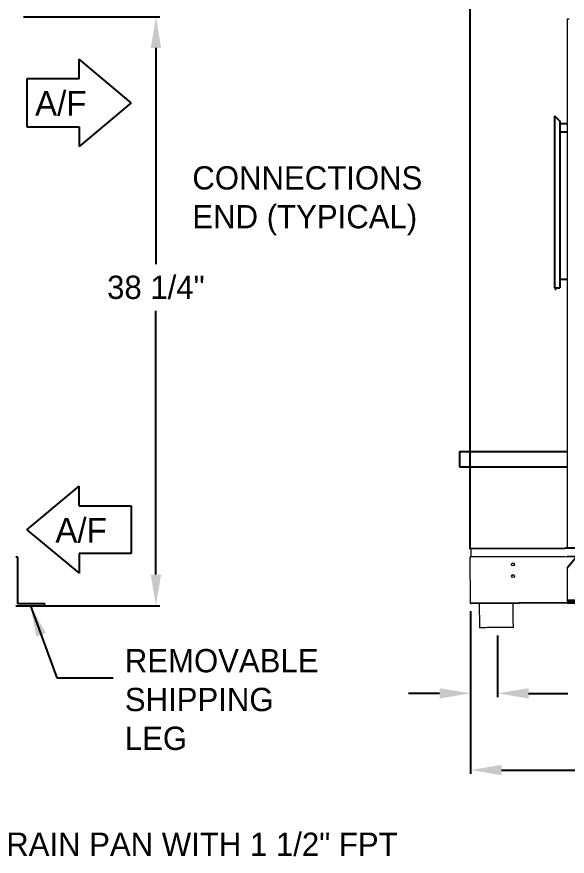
# Model space of a CAD drawing. Extents: x 6 to 271, y -23 to 146.
# Drawn here: x 60.8 to 96.2, y 30.7 to 84.8 of the extents above; entities that cross this region are included whole.
import ezdxf

# ---------------------------------------------------------------- set-up
doc = ezdxf.new("R2010")
doc.units = 0
doc.header["$MEASUREMENT"] = 0
doc.layers.get('0').update_dxf_attribs({"linetype": 'CONTINUOUS'})
doc.layers.get('Defpoints').update_dxf_attribs({"linetype": 'CONTINUOUS'})
doc.dimstyles.get("Standard").update_dxf_attribs({"dimtxt": 1.5, "dimasz": 2, "dimexe": 0.25, "dimexo": 0.5, "dimgap": 0.75, "dimtad": 0, "dimtih": 1, "dimtoh": 1, "dimdec": 4, "dimzin": 0, "dimdsep": 46, "dimlunit": 5, "dimtxsty": 'STANDARD', "dimcen": 0.125, "dimclrd": 1, "dimclre": 1, "dimclrt": 1, "dimadec": 0, "dimazin": 0, "dimtfac": 1, "dimtdec": 4, "dimtofl": 0, "dimtmove": 0, "dimatfit": 3, "dimfxl": 1, "dimfrac": 2, "dimtolj": 1, "dimtzin": 0, "dimarcsym": 0})

# ---------------------------------------------------------------- blocks, each defined once
blk = doc.blocks.new('Air Flow Arror')
for p, q in [((-1.543, 6.735), (-4.35, 3.368)), ((-1.543, 6.735), (1.263, 3.368)), ((-3.087, 3.368), (-4.35, 3.368)), ((-3.087, 3.368), (-3.087, 0)), ((0, 0), (0, 3.368)), ((0, 3.368), (1.263, 3.368)), ((-3.087, 0), (0, 0))]:
    blk.add_line(p, q)
blk.add_text('A/F', height=1.5938, rotation=90).set_placement((-0.712, 0.532))
blk = doc.blocks.new('*D33')
at = {"color": 7, "lineweight": -2}
for p, q in [((89.995, 93.679), (87.995, 93.679)), ((89.995, 50.497), (89.995, 93.929)), ((95.495, 93.679), (91.995, 93.679)), ((97.495, 85.293), (97.495, 93.929))]:
    blk.add_line(p, q, dxfattribs=at)
at = {"color": 7}
for points in [[(91.995, 94.012), (91.995, 93.346), (89.995, 93.679)], [(95.495, 94.012), (95.495, 93.346), (97.495, 93.679)]]:
    blk.add_solid(points, dxfattribs=at)
at = {"layer": 'Defpoints', "color": 0}
for p in [(97.495, 93.679), (97.495, 84.793), (89.995, 49.997)]:
    blk.add_point(p, dxfattribs=at)
at = {"color": 7, "insert": (83.495, 93.679), "char_height": 1.5, "attachment_point": 5}
blk.add_mtext('\\A1;7 1/2"', dxfattribs=at)
blk = doc.blocks.new('*D34')
at = {"color": 7, "lineweight": -2}
for p, q in [((265.011, 47.584), (265.011, 36.018)), ((90.014, 46.497), (90.014, 36.018)), ((92.014, 36.268), (174.512, 36.268)), ((263.011, 36.268), (180.512, 36.268))]:
    blk.add_line(p, q, dxfattribs=at)
at = {"color": 7}
for points in [[(92.014, 36.601), (92.014, 35.934), (90.014, 36.268)], [(263.011, 36.601), (263.011, 35.934), (265.011, 36.268)]]:
    blk.add_solid(points, dxfattribs=at)
at = {"layer": 'Defpoints', "color": 0}
for p in [(265.011, 48.084), (90.014, 46.997), (265.011, 36.268)]:
    blk.add_point(p, dxfattribs=at)
at = {"color": 7, "insert": (177.512, 36.268), "char_height": 1.5, "attachment_point": 5}
blk.add_mtext('\\A1;175"', dxfattribs=at)
blk = doc.blocks.new('*D35')
at = {"color": 7, "lineweight": -2}
for p, q in [((90.014, 45.997), (90.014, 40.958)), ((91.757, 44.945), (91.757, 40.958)), ((88.014, 41.208), (86.014, 41.208)), ((93.757, 41.208), (96.281, 41.208))]:
    blk.add_line(p, q, dxfattribs=at)
at = {"color": 7}
for points in [[(88.014, 41.542), (88.014, 40.875), (90.014, 41.208)], [(93.757, 41.542), (93.757, 40.875), (91.757, 41.208)]]:
    blk.add_solid(points, dxfattribs=at)
at = {"layer": 'Defpoints', "color": 0}
for p in [(90.014, 46.497), (91.757, 45.445), (90.014, 41.208)]:
    blk.add_point(p, dxfattribs=at)
at = {"color": 7, "insert": (100.781, 41.208), "char_height": 1.5, "attachment_point": 5}
blk.add_mtext('\\A1;1 3/4"', dxfattribs=at)

msp = doc.modelspace()

# ---------------------------------------------------------------- linework, layer by layer
at = {"color": 0}
for p, q in [((61.20728, 84.79342), (69.98619, 84.79342)), ((69.73619, 82.79342), (69.73619, 68.85592)), ((69.73619, 48.85592), (69.73619, 65.85592)), ((61.41633, 51.75177), (64.78402, 54.55808)), ((64.78402, 53.29524), (64.78402, 54.55808)), ((64.78402, 53.29524), (68.15172, 53.29524)), ((68.15172, 53.29524), (68.15172, 50.20831)), ((61.41633, 51.75177), (64.78402, 48.94547)), ((96.11673, 50.59149), (259.86357, 51.60858)), ((259.86385, 51.56438), (96.117, 50.5473)), ((96.24517, 50.03565), (259.74516, 51.0512)), ((60.83228, 49.98092), (60.70728, 49.98092)), ((60.83228, 46.98092), (60.83228, 49.98092)), ((68.15172, 50.20831), (64.78402, 50.20831)), ((64.78402, 50.20831), (64.78402, 48.94547)), ((96.85571, 50.02013), (96.24516, 49.27439)), ((259.74516, 48.10214), (96.24517, 47.08659)), ((96.24517, 47.03559), (259.74516, 48.05114)), ((98.74516, 47.22672), (96.24516, 47.18573)), ((96.24516, 47.06073), (96.24516, 47.00972)), ((96.24517, 47.08659), (96.24517, 47.03559)), ((60.70728, 46.85592), (62.58228, 46.85592)), ((62.58228, 46.98092), (60.83228, 46.98092)), ((61.20728, 46.85592), (69.98619, 46.85592)), ((62.58228, 46.85592), (62.58228, 46.98092))]:
    msp.add_line(p, q, dxfattribs=at)
at = {"color": 0, "linetype": 'Continuous', "lineweight": 15}
for p, q in [((96.24517, 84.65792), (96.37967, 84.65792)), ((96.24517, 84.65792), (96.24517, 50.59229)), ((90.05435, 50.55384), (96.11673, 50.59149)), ((90.05435, 50.55384), (90.05462, 50.50965)), ((90.05462, 50.50965), (96.117, 50.5473)), ((90.0578, 49.99792), (90.05462, 50.50965)), ((89.99531, 49.99683), (96.24517, 50.03565)), ((90.01363, 47.04789), (89.99531, 49.99683)), ((96.12018, 50.03558), (90.0578, 49.99792)), ((96.24516, 49.27439), (96.24516, 47.06073)), ((90.01363, 47.04789), (96.24517, 47.08659)), ((90.01394, 46.99689), (90.06494, 46.9972)), ((90.06494, 46.9972), (96.24517, 47.03559))]:
    msp.add_line(p, q, dxfattribs=at)
at = {"color": 7, "ltscale": 7}
for p, q in [((95.43406, 78.40592), (95.43406, 67.34342)), ((95.43406, 78.40592), (95.76551, 78.07447)), ((95.76551, 78.07447), (95.76551, 67.34342)), ((96.24517, 77.89072), (95.76551, 77.89072)), ((95.76551, 77.39072), (96.24517, 77.39072)), ((96.24517, 67.85947), (95.76551, 67.85947)), ((95.43406, 67.34342), (95.76551, 67.34342)), ((95.46531, 67.34342), (95.46531, 67.23447)), ((95.46531, 67.23447), (95.49656, 67.23447)), ((95.49656, 67.34342), (95.49656, 67.23447))]:
    msp.add_line(p, q, dxfattribs=at)
at = {"color": 7}
for p, q in [((89.30798, 56.78135), (96.24517, 56.78135)), ((89.30798, 56.78135), (89.30798, 55.80192)), ((89.30798, 55.80192), (96.24517, 55.80192))]:
    msp.add_line(p, q, dxfattribs=at)
at = {"color": 0, "linetype": 'Continuous', "lineweight": 15, "flags": 128}
for points in [[(91.94219, 45.44633), (91.81944, 45.44557), (91.69487, 45.4448), (91.57011, 45.44402), (91.44678, 45.44326), (91.32649, 45.44251), (91.2108, 45.44179), (91.10123, 45.44111), (90.99921, 45.44048), (90.90606, 45.4399), (90.82298, 45.43938), (90.75109, 45.43894), (90.6913, 45.43856), (90.6444, 45.43827), (90.611, 45.43807), (90.59153, 45.43795), (90.58613, 45.43791)], [(92.7736, 45.4515), (92.77076, 45.45148), (92.75469, 45.45138), (92.72461, 45.45119), (92.68089, 45.45092), (92.62414, 45.45057), (92.55508, 45.45014), (92.4746, 45.44964), (92.38376, 45.44908), (92.28375, 45.44846), (92.17587, 45.44779), (92.06151, 45.44707), (91.94219, 45.44633)]]:
    msp.add_lwpolyline(points, dxfattribs=at)
at = {"color": 0, "linetype": 'Continuous', "lineweight": 15}
for centre in [(92.74836, 49.51392), (92.75302, 48.76393)]:
    msp.add_circle(centre, 0.09375, dxfattribs=at)
for centre, radius, start, end in [((90.07203, 49.99776), 0.01423, 179.336788, 182.184671), ((82.88262, 46.97907), 7.13134, 0.143115, 0.552872)]:
    msp.add_arc(centre, radius, start, end, dxfattribs=at)
for points in [[(90.57643, 47.00038), (90.58613, 45.43791)], [(92.7736, 45.4515), (92.76389, 47.01397)]]:
    msp.add_open_spline(points, degree=1, dxfattribs=at)
at = {"color": 0}
for points in [[(69.40286, 82.79342), (70.06952, 82.79342), (69.73619, 84.79342)], [(69.40286, 48.85592), (70.06952, 48.85592), (69.73619, 46.85592)]]:
    msp.add_solid(points, dxfattribs=at)

# ---------------------------------------------------------------- block references
at = {"color": 0, "rotation": 270}
msp.add_blockref('Air Flow Arror', (61.41633, 77.70439), dxfattribs=at)

# ---------------------------------------------------------------- texts
at = {"color": 0}
msp.add_text('A/F', height=1.59375, dxfattribs=at).set_placement((63.25843, 50.92069))
at = {"color": 0, "char_height": 1.5}
for s, insert, attachment_point in [('CONNECTIONS\\PEND (TYPICAL)', (72.08579, 75.16733), 1), ('38 1/4"', (69.73619, 67.35592), 5), ('REMOVABLE\\PSHIPPING\\PLEG', (67.73343, 44.06456), 1), ('DRAIN PAN WITH 1 1/2" FPT', (58.63757, 32.23889), 1)]:
    msp.add_mtext(s, dxfattribs=dict(at, insert=insert, attachment_point=attachment_point))

# ---------------------------------------------------------------- dimensions: what is measured, and where the dimension line sits
at = {"color": 7}
for base, p1, p2, picture, middle in [((97.495161, 93.679095), (89.995305, 49.996829), (97.495161, 84.793424), '*D33', (83.495305, 93.679095)), ((90.01394, 41.20826), (91.75716, 45.44518), (90.01394, 46.49689), '*D35', (100.78076, 41.20826))]:
    dim = msp.add_linear_dim(base=base, p1=p1, p2=p2, dimstyle='Standard', override={"dimpost": '"', "dimclrd": 7, "dimclre": 7, "dimclrt": 7}, dxfattribs=at)
    dim.commit()
    dim.dimension.update_dxf_attribs({"geometry": picture, "text_midpoint": middle, "dimtype": 160})
dim = msp.add_linear_dim(base=(265.01057, 36.26751), p1=(90.01394, 46.99689), p2=(265.01057, 48.08384), dimstyle='Standard', override={"dimpost": '"', "dimclrd": 7, "dimclre": 7, "dimclrt": 7}, dxfattribs=at)
dim.commit()
dim.dimension.update_dxf_attribs({"geometry": '*D34', "text_midpoint": (177.51225, 36.26751)})

# ---------------------------------------------------------------- leaders
at = {"color": 7, "annotation_type": 0, "has_hookline": 1}
for points, hookline_direction, text_width in [([(61.64478, 46.85592), (63.35743, 42.1993), (66.98343, 42.1993)], 1, 13.5), ([(41.29551, 45.34357), (54.92372, 34.23889), (55.88757, 31.48889), (57.88757, 31.48889)], 0, 35)]:
    msp.add_leader(points, dimstyle='Standard', override={"dimclrd": 7, "dimclre": 7, "dimclrt": 7}, dxfattribs=dict(at, hookline_direction=hookline_direction, text_width=text_width))

doc.saveas('drawing.dxf')
